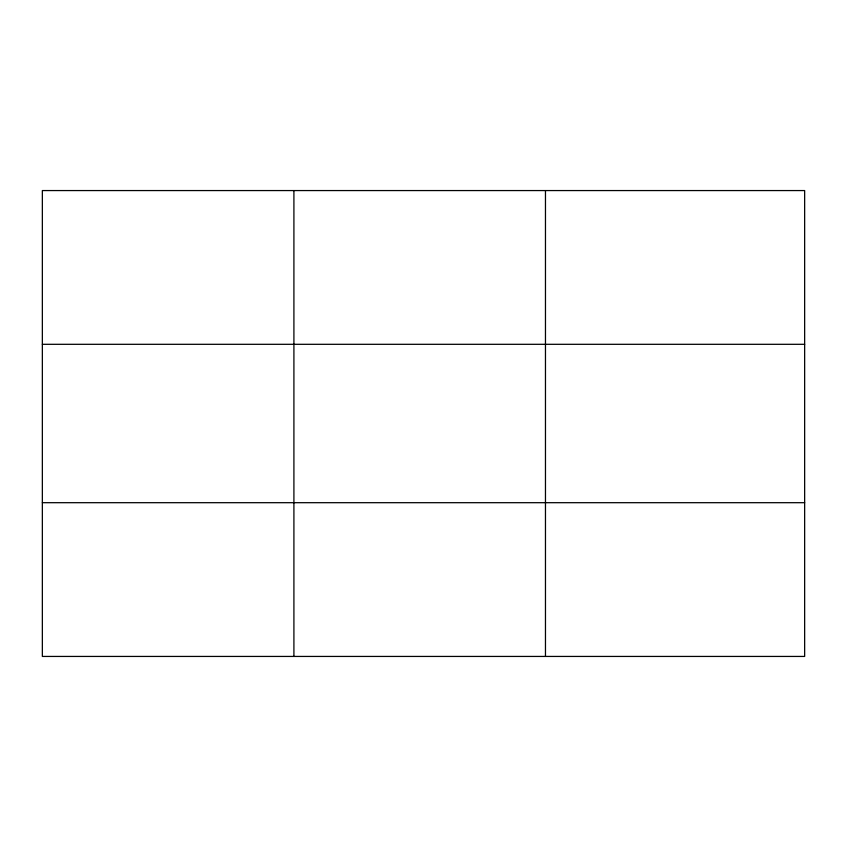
<?xml version="1.0" encoding="UTF-8"?>
<svg xmlns="http://www.w3.org/2000/svg" width="847" height="847" viewBox="0 0 847 847"><rect width="100%" height="100%" fill="white"/><g stroke="black" fill="none" stroke-linecap="round" stroke-linejoin="round"><path stroke-width="1.27" d="M293.909 190.564L293.909 656.436M545.468 190.564L545.468 656.436M804.65 502.695L804.65 656.436L42.35 656.436L42.35 190.564L804.65 190.564L804.65 502.695L42.35 502.695M42.35 344.305L804.65 344.305"/></g></svg>
